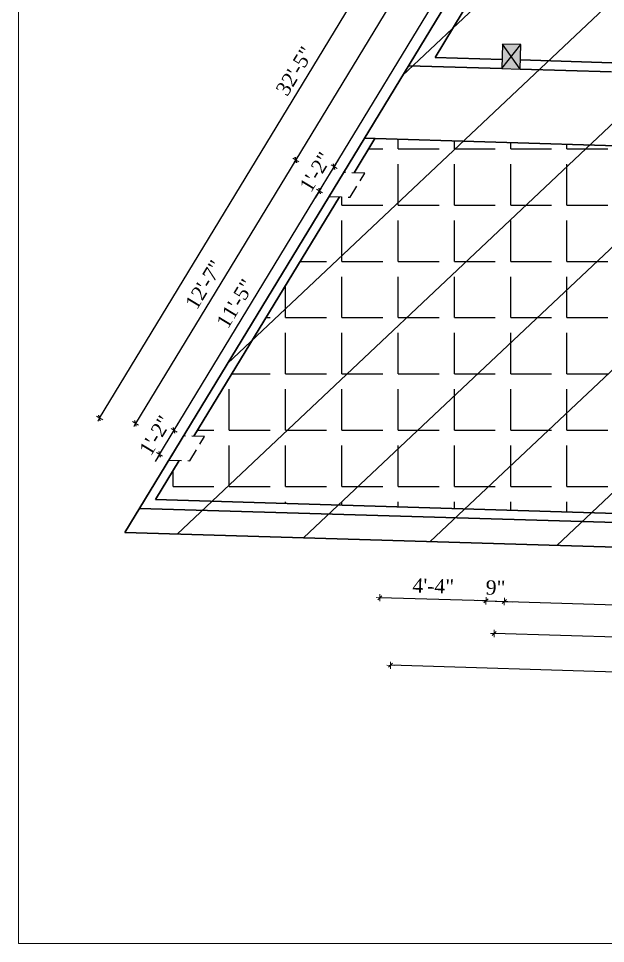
# Model space of a CAD drawing. Header units: inches. Extents: x 4069 to 291496, y -47643 to 12535.
# Drawn here: x 118398.8 to 118685.6, y -29056.1 to -28604.3 of the extents above; entities that cross this region are included whole.
import ezdxf

# ---------------------------------------------------------------- set-up
doc = ezdxf.new("R2010")
doc.units = ezdxf.units.IN
doc.header["$LTSCALE"] = 5
doc.header["$MEASUREMENT"] = 0
doc.linetypes.add('HIDDEN', pattern=[0.375, 0.25, -0.125])
for name, color, linetype, lineweight in [('A-WALL', 7, 'Continuous', 9), ('Dimension', 7, 'Continuous', 18), ('ele1', 21, 'Continuous', 20)]:
    doc.layers.add(name, color=color, linetype=linetype, lineweight=lineweight)
doc.layers.add('dim line', color=7, linetype='Continuous', lineweight=15, true_color=0xfab2b2)
doc.layers.add('WALL', color=7, linetype='Continuous')
doc.styles.add('ordinary', font='times.ttf')
doc.dimstyles.new('Copy of 96', dxfattribs={"dimtxt": 7, "dimasz": 4, "dimexe": 0.5, "dimexo": 0.5, "dimgap": 3, "dimtad": 1, "dimdec": 1, "dimzin": 11, "dimdsep": 46, "dimlunit": 4, "dimtxsty": 'ordinary', "dimblk": 'OBLIQUE', "dimcen": 0.09, "dimse1": 1, "dimse2": 1, "dimclrt": 6, "dimazin": 0, "dimtfac": 1, "dimtdec": 1, "dimtix": 1, "dimtmove": 2, "dimatfit": 3, "dimldrblk": 'leader', "dimfxl": 0.5, "dimfxlon": 1, "dimtolj": 1, "dimtzin": 0, "dimarcsym": 0})

# ---------------------------------------------------------------- blocks, each defined once
blk = doc.blocks.new('oblique')
at = {"color": 0, "lineweight": -2}
blk.add_line((0.25, 0.25), (-0.25, -0.25), dxfattribs=at)
at = {"layer": 'dim line', "lineweight": 9}
for p, q in [((-0.4375, 0), (0.4375, 0)), ((0, 0.4375), (0, -0.4375))]:
    blk.add_line(p, q, dxfattribs=at)
blk = doc.blocks.new('*D5392')
at = {"layer": 'A-WALL', "color": 0, "lineweight": -2, "ltscale": 50, "transparency": 16777216}
blk.add_line((118780.52, -28909.14), (118631.24, -28904.69), dxfattribs=at)
at = {"layer": 'Defpoints', "color": 0, "ltscale": 50, "transparency": 16777216}
for p in [(118639.47, -28628.88), (118788.76, -28633.34), (118631.24, -28904.69)]:
    blk.add_point(p, dxfattribs=at)
at = {"layer": 'A-WALL', "color": 0, "lineweight": -2, "ltscale": 50, "transparency": 16777216, "xscale": 4, "yscale": 4, "zscale": 4}
for p, rotation in [((118631.24, -28904.69), 178.2899854284817), ((118780.52, -28909.14), 358.2899854284817)]:
    blk.add_blockref('oblique', p, dxfattribs=dict(at, rotation=rotation))
at = {"layer": 'A-WALL', "color": 6, "ltscale": 50, "transparency": 16777216, "insert": (118706.08, -28900.36), "char_height": 7, "attachment_point": 5, "rotation": 358.29, "style": 'ordinary'}
blk.add_mtext('\\A1;12\'-5"', dxfattribs=at)
blk = doc.blocks.new('_OBLIQUE')
at = {"color": 0, "linetype": 'ByBlock'}
blk.add_line((-0.5, -0.5), (0.5, 0.5), dxfattribs=at)
blk = doc.blocks.new('leader')
at = {"layer": 'Dimension'}
for p, q in [((0, -4.33), (0, 4.33)), ((-4.42, 0), (4.42, 0))]:
    blk.add_line(p, q, dxfattribs=at)
blk = doc.blocks.new('*D5393')
at = {"layer": 'A-WALL', "color": 0, "lineweight": -2, "ltscale": 50, "transparency": 16777216}
blk.add_line((119040.84, -28933.95), (118580.54, -28920.21), dxfattribs=at)
at = {"layer": 'Defpoints', "color": 0, "ltscale": 50, "transparency": 16777216}
for p in [(118589.29, -28627.38), (119049.58, -28641.13), (118580.54, -28920.21)]:
    blk.add_point(p, dxfattribs=at)
at = {"layer": 'A-WALL', "color": 0, "lineweight": -2, "ltscale": 50, "transparency": 16777216, "xscale": 4, "yscale": 4, "zscale": 4}
for p, rotation in [((118580.54, -28920.21), 178.2899854284817), ((119040.84, -28933.95), 358.2899854284817)]:
    blk.add_blockref('oblique', p, dxfattribs=dict(at, rotation=rotation))
at = {"layer": 'A-WALL', "color": 6, "ltscale": 50, "transparency": 16777216, "insert": (118810.89, -28920.52), "char_height": 7, "attachment_point": 5, "rotation": 358.29, "style": 'ordinary'}
blk.add_mtext('\\A1;38\'-5"', dxfattribs=at)
blk = doc.blocks.new('*D5394')
at = {"layer": 'A-WALL', "color": 0, "lineweight": -2, "ltscale": 50, "transparency": 16777216}
for p, q in [((118474.8, -28805.41), (118476.88, -28801.99)), ((118467.63, -28817.2), (118474.8, -28805.41)), ((118467.63, -28817.2), (118465.55, -28820.62))]:
    blk.add_line(p, q, dxfattribs=at)
at = {"layer": 'Defpoints', "color": 0, "ltscale": 50, "transparency": 16777216}
for p in [(118474.8, -28805.41), (118479.36, -28808.19), (118472.19, -28819.98)]:
    blk.add_point(p, dxfattribs=at)
at = {"layer": 'A-WALL', "color": 0, "lineweight": -2, "ltscale": 50, "transparency": 16777216, "xscale": 4, "yscale": 4, "zscale": 4}
for p, rotation in [((118474.8, -28805.41), 238.7014709228327), ((118467.63, -28817.2), 58.70147092283272)]:
    blk.add_blockref('oblique', p, dxfattribs=dict(at, rotation=rotation))
at = {"layer": 'A-WALL', "color": 6, "ltscale": 50, "transparency": 16777216, "insert": (118465.66, -28807.93), "char_height": 7, "attachment_point": 5, "rotation": 58.7015, "style": 'ordinary'}
blk.add_mtext('\\A1;1\'-2"', dxfattribs=at)
blk = doc.blocks.new('*D5395')
at = {"layer": 'A-WALL', "color": 0, "lineweight": -2, "ltscale": 50, "transparency": 16777216}
blk.add_line((118474.8, -28805.41), (118545.89, -28688.48), dxfattribs=at)
at = {"layer": 'Defpoints', "color": 0, "ltscale": 50, "transparency": 16777216}
for p in [(118545.89, -28688.48), (118550.45, -28691.25), (118479.36, -28808.19)]:
    blk.add_point(p, dxfattribs=at)
at = {"layer": 'A-WALL', "color": 0, "lineweight": -2, "ltscale": 50, "transparency": 16777216, "xscale": 4, "yscale": 4, "zscale": 4}
for p, rotation in [((118545.89, -28688.48), 58.70147092305078), ((118474.8, -28805.41), 238.7014709230508)]:
    blk.add_blockref('oblique', p, dxfattribs=dict(at, rotation=rotation))
at = {"layer": 'A-WALL', "color": 6, "ltscale": 50, "transparency": 16777216, "insert": (118504.74, -28743.54), "char_height": 7, "attachment_point": 5, "rotation": 58.7015, "style": 'ordinary'}
blk.add_mtext('\\A1;11\'-5"', dxfattribs=at)
blk = doc.blocks.new('*D5396')
at = {"layer": 'A-WALL', "color": 0, "lineweight": -2, "ltscale": 50, "transparency": 16777216}
for p, q in [((118553.06, -28676.69), (118555.14, -28673.27)), ((118545.89, -28688.48), (118553.06, -28676.69)), ((118545.89, -28688.48), (118543.81, -28691.9))]:
    blk.add_line(p, q, dxfattribs=at)
at = {"layer": 'Defpoints', "color": 0, "ltscale": 50, "transparency": 16777216}
for p in [(118553.06, -28676.69), (118557.62, -28679.46), (118550.45, -28691.25)]:
    blk.add_point(p, dxfattribs=at)
at = {"layer": 'A-WALL', "color": 0, "lineweight": -2, "ltscale": 50, "transparency": 16777216, "xscale": 4, "yscale": 4, "zscale": 4}
for p, rotation in [((118553.06, -28676.69), 238.7014709230508), ((118545.89, -28688.48), 58.70147092305078)]:
    blk.add_blockref('oblique', p, dxfattribs=dict(at, rotation=rotation))
at = {"layer": 'A-WALL', "color": 6, "ltscale": 50, "transparency": 16777216, "insert": (118543.92, -28679.21), "char_height": 7, "attachment_point": 5, "rotation": 58.7015, "style": 'ordinary'}
blk.add_mtext('\\A1;1\'-2"', dxfattribs=at)
blk = doc.blocks.new('*D5397')
at = {"layer": 'A-WALL', "color": 0, "lineweight": -2, "ltscale": 50, "transparency": 16777216}
blk.add_line((118553.06, -28676.69), (118662.38, -28496.87), dxfattribs=at)
at = {"layer": 'Defpoints', "color": 0, "ltscale": 50, "transparency": 16777216}
for p in [(118662.38, -28496.87), (118666.95, -28499.65), (118557.62, -28679.46)]:
    blk.add_point(p, dxfattribs=at)
at = {"layer": 'A-WALL', "color": 0, "lineweight": -2, "ltscale": 50, "transparency": 16777216, "xscale": 4, "yscale": 4, "zscale": 4}
for p, rotation in [((118662.38, -28496.87), 58.70147092305078), ((118553.06, -28676.69), 238.7014709230508)]:
    blk.add_blockref('oblique', p, dxfattribs=dict(at, rotation=rotation))
at = {"layer": 'A-WALL', "color": 6, "ltscale": 50, "transparency": 16777216, "insert": (118602.11, -28583.37), "char_height": 7, "attachment_point": 5, "rotation": 58.7015, "style": 'ordinary'}
blk.add_mtext('\\A1;17\'-6"', dxfattribs=at)
blk = doc.blocks.new('*D5399')
at = {"layer": 'A-WALL', "color": 0, "lineweight": -2, "ltscale": 50, "transparency": 16777216}
blk.add_line((118650.75, -28481.72), (118534.26, -28673.33), dxfattribs=at)
at = {"layer": 'Defpoints', "color": 0, "ltscale": 50, "transparency": 16777216}
for p in [(118670.53, -28493.75), (118534.26, -28673.33), (118554.04, -28685.36)]:
    blk.add_point(p, dxfattribs=at)
at = {"layer": 'A-WALL', "color": 0, "lineweight": -2, "ltscale": 50, "transparency": 16777216, "xscale": 4, "yscale": 4, "zscale": 4}
for p, rotation in [((118650.75, -28481.72), 58.70147092277564), ((118534.26, -28673.33), 238.7014709227756)]:
    blk.add_blockref('oblique', p, dxfattribs=dict(at, rotation=rotation))
at = {"layer": 'A-WALL', "color": 6, "ltscale": 50, "transparency": 16777216, "insert": (118586.9, -28574.12), "char_height": 7, "attachment_point": 5, "rotation": 58.7015, "style": 'ordinary'}
blk.add_mtext('\\A1;18\'-8"', dxfattribs=at)
blk = doc.blocks.new('*D5400')
at = {"layer": 'A-WALL', "color": 0, "lineweight": -2, "ltscale": 50, "transparency": 16777216}
blk.add_line((118534.26, -28673.33), (118456, -28802.05), dxfattribs=at)
at = {"layer": 'Defpoints', "color": 0, "ltscale": 50, "transparency": 16777216}
for p in [(118554.04, -28685.36), (118456, -28802.05), (118475.78, -28814.08)]:
    blk.add_point(p, dxfattribs=at)
at = {"layer": 'A-WALL', "color": 0, "lineweight": -2, "ltscale": 50, "transparency": 16777216, "xscale": 4, "yscale": 4, "zscale": 4}
for p, rotation in [((118534.26, -28673.33), 58.70147092305078), ((118456, -28802.05), 238.7014709230508)]:
    blk.add_blockref('oblique', p, dxfattribs=dict(at, rotation=rotation))
at = {"layer": 'A-WALL', "color": 6, "ltscale": 50, "transparency": 16777216, "insert": (118489.51, -28734.28), "char_height": 7, "attachment_point": 5, "rotation": 58.7015, "style": 'ordinary'}
blk.add_mtext('\\A1;12\'-7"', dxfattribs=at)
blk = doc.blocks.new('*D5401')
at = {"layer": 'A-WALL', "color": 0, "lineweight": -2, "ltscale": 50, "transparency": 16777216}
blk.add_line((118438.42, -28799.44), (118640.34, -28467.32), dxfattribs=at)
at = {"layer": 'Defpoints', "color": 0, "ltscale": 50, "transparency": 16777216}
for p in [(118640.34, -28467.32), (118674.12, -28487.85), (118472.19, -28819.98)]:
    blk.add_point(p, dxfattribs=at)
at = {"layer": 'A-WALL', "color": 0, "lineweight": -2, "ltscale": 50, "transparency": 16777216, "xscale": 4, "yscale": 4, "zscale": 4}
for p, rotation in [((118640.34, -28467.32), 58.70147092277312), ((118438.42, -28799.44), 238.7014709227732)]:
    blk.add_blockref('oblique', p, dxfattribs=dict(at, rotation=rotation))
at = {"layer": 'A-WALL', "color": 6, "ltscale": 50, "transparency": 16777216, "insert": (118533.77, -28629.97), "char_height": 7, "attachment_point": 5, "rotation": 58.7015, "style": 'ordinary'}
blk.add_mtext('\\A1;32\'-5"', dxfattribs=at)
blk = doc.blocks.new('*D5413')
at = {"layer": 'A-WALL', "color": 0, "lineweight": -2, "ltscale": 50, "transparency": 16777216}
for p, q in [((118627.21, -28888.76), (118623.21, -28888.64)), ((118627.21, -28888.76), (118636.21, -28889.03)), ((118636.21, -28889.03), (118640.2, -28889.15))]:
    blk.add_line(p, q, dxfattribs=at)
at = {"layer": 'Defpoints', "color": 0, "ltscale": 50, "transparency": 16777216}
for p in [(118634.97, -28628.75), (118643.97, -28629.02), (118636.21, -28889.03)]:
    blk.add_point(p, dxfattribs=at)
at = {"layer": 'A-WALL', "color": 0, "lineweight": -2, "ltscale": 50, "transparency": 16777216, "xscale": 4, "yscale": 4, "zscale": 4}
for p, rotation in [((118627.21, -28888.76), 358.2899854284817), ((118636.21, -28889.03), 178.2899854284817)]:
    blk.add_blockref('oblique', p, dxfattribs=dict(at, rotation=rotation))
at = {"layer": 'A-WALL', "color": 6, "ltscale": 50, "transparency": 16777216, "insert": (118631.9, -28882.33), "char_height": 7, "attachment_point": 5, "rotation": 358.29, "style": 'ordinary'}
blk.add_mtext('\\A1;9"', dxfattribs=at)
blk = doc.blocks.new('*D5460')
at = {"layer": 'A-WALL', "color": 0, "lineweight": -2, "ltscale": 50, "transparency": 16777216}
blk.add_line((118627.21, -28888.76), (118776.5, -28893.22), dxfattribs=at)
at = {"layer": 'Defpoints', "color": 0, "ltscale": 50, "transparency": 16777216}
for p in [(118634.97, -28628.75), (118784.26, -28633.21), (118776.5, -28893.22)]:
    blk.add_point(p, dxfattribs=at)
at = {"layer": 'A-WALL', "color": 0, "lineweight": -2, "ltscale": 50, "transparency": 16777216, "xscale": 4, "yscale": 4, "zscale": 4}
for p, rotation in [((118627.21, -28888.76), 178.2899854284817), ((118776.5, -28893.22), 358.2899854284817)]:
    blk.add_blockref('oblique', p, dxfattribs=dict(at, rotation=rotation))
at = {"layer": 'A-WALL', "color": 6, "ltscale": 50, "transparency": 16777216, "insert": (118702.05, -28884.43), "char_height": 7, "attachment_point": 5, "rotation": 358.29, "style": 'ordinary'}
blk.add_mtext('\\A1;12\'-5"', dxfattribs=at)
blk = doc.blocks.new('*D5414')
at = {"layer": 'A-WALL', "color": 0, "lineweight": -2, "ltscale": 50, "transparency": 16777216}
blk.add_line((118627.21, -28888.76), (118575.35, -28887.21), dxfattribs=at)
at = {"layer": 'Defpoints', "color": 0, "ltscale": 50, "transparency": 16777216}
for p in [(118583.11, -28627.26), (118634.97, -28628.75), (118575.35, -28887.21)]:
    blk.add_point(p, dxfattribs=at)
at = {"layer": 'A-WALL', "color": 0, "lineweight": -2, "ltscale": 50, "transparency": 16777216, "xscale": 4, "yscale": 4, "zscale": 4}
for p, rotation in [((118575.35, -28887.21), 178.2899854284817), ((118627.21, -28888.76), 358.2899854284817)]:
    blk.add_blockref('oblique', p, dxfattribs=dict(at, rotation=rotation))
at = {"layer": 'A-WALL', "color": 6, "ltscale": 50, "transparency": 16777216, "insert": (118601.47, -28881.49), "char_height": 7, "attachment_point": 5, "rotation": 358.29, "style": 'ordinary'}
blk.add_mtext('\\A1;4\'-4"', dxfattribs=at)

msp = doc.modelspace()

# ---------------------------------------------------------------- hatches: boundary and pattern name
at = {"layer": 'WALL', "linetype": 'ByBlock', "ltscale": 5, "true_color": 0xf8991e}
h = msp.add_hatch(dxfattribs=at)
h.set_pattern_fill('ANSI31', color=30, scale=350, angle=-1.7100146)
h.set_pattern_definition([(43.29, (111188.103, -25323.55), (-29.99899, 31.8453), [])])
h.paths.add_polyline_path([(118450.68787, -28855.35057), (118695.6227, -28452.48024), (119053.91106, -28463.17667), (119044.08621, -28873.06603)])
h = msp.add_hatch(color=30, dxfattribs=at)
h.dxf.hatch_style = 1
h.paths.add_polyline_path([(118639.65021, -28622.88586), (118634.97317, -28628.7489), (118643.96916, -28629.01747)])
h.paths.add_polyline_path([(118643.96916, -28629.01747), (118644.32725, -28617.02281), (118639.65021, -28622.88586)])
h.paths.add_polyline_path([(118639.65021, -28622.88586), (118644.32725, -28617.02281), (118635.33126, -28616.75425)])
h.paths.add_polyline_path([(118635.33126, -28616.75425), (118634.97317, -28628.7489), (118639.65021, -28622.88586)])
h = msp.add_hatch(dxfattribs=at)
h.set_pattern_fill('ANGLE', color=30, scale=100)
h.set_pattern_definition([(0, (-5770.72, -5540.418), (0, 27.5), [20, -7.5]), (90, (-5770.72, -5540.418), (-27.5, 2e-15), [20, -7.5])])
h.paths.add_polyline_path([(119039.97907, -28856.43606), (119040.44108, -28836.94117), (119035.943, -28836.80688), (119036.22732, -28824.81002), (119040.7254, -28824.94431), (119042.15828, -28764.48366), (119007.64859, -28764.48366), (119009.7467, -28675.95352), (118572.95119, -28662.91332), (118562.79536, -28679.6177), (118567.96788, -28679.77212), (118560.79906, -28691.56345), (118555.62653, -28691.40903), (118484.53569, -28808.33968), (118489.70822, -28808.4941), (118482.53939, -28820.28543), (118477.36687, -28820.13101), (118465.71753, -28839.29192)])
h.paths.add_polyline_path([(118760.71209, -28742.43305), (118814.29941, -28744.03323), (118813.58553, -28767.9402), (118759.9982, -28766.34002)], flags=16)

# ---------------------------------------------------------------- linework, layer by layer
at = {"color": 1, "ltscale": 5}
for p, q in [((118634.97317, -28628.7489), (118644.32725, -28617.02281)), ((118643.96916, -28629.01747), (118635.33126, -28616.75425))]:
    msp.add_line(p, q, dxfattribs=at)
at = {"layer": 'A-WALL', "lineweight": 30}
for p, q in [((118450.68787, -28855.35057), (118695.6227, -28452.48024)), ((118602.3185, -28623.27202), (118684.46128, -28488.16307)), ((118635.10745, -28624.25091), (118602.3185, -28623.27202)), ((118634.97317, -28628.7489), (118589.28514, -28627.38492)), ((118644.10344, -28624.51947), (118688.75922, -28625.85264)), ((118643.96916, -28629.01747), (118688.62493, -28630.35063)), ((118562.79536, -28679.6177), (118572.95119, -28662.91332)), ((119044.23198, -28676.98306), (118567.77867, -28662.7589)), ((118484.53569, -28808.33968), (118555.62653, -28691.40903)), ((118465.71753, -28839.29192), (118477.36687, -28820.13101)), ((118465.71753, -28839.29192), (119039.97907, -28856.43606)), ((118457.85669, -28843.55924), (119044.37053, -28861.06917)), ((118450.68787, -28855.35057), (119044.08621, -28873.06603))]:
    msp.add_line(p, q, dxfattribs=at)
at = {"layer": 'ele1'}
msp.add_lwpolyline([(118398.77009, -26900.77781), (121483.73454, -26900.77781), (121483.73454, -29056.11078), (118398.77009, -29056.11078)], close=True, dxfattribs=at)
msp.add_lwpolyline([(118398.77009, -26900.77781), (121483.73454, -26900.77781), (121483.73454, -29056.11078), (118398.77009, -29056.11078)], close=True, dxfattribs=at)
at = {"layer": 'WALL', "color": 2, "linetype": 'ByBlock', "ltscale": 5}
msp.add_lwpolyline([(118634.97317, -28628.7489), (118643.96916, -28629.01747), (118644.32725, -28617.02281), (118635.33126, -28616.75425)], close=True, dxfattribs=at)
at = {"layer": 'WALL', "color": 2, "linetype": 'HIDDEN', "ltscale": 5}
for points in [[(118550.45401, -28691.25461), (118560.79906, -28691.56345), (118567.96788, -28679.77212), (118557.62283, -28679.46328)], [(118472.19434, -28819.97659), (118482.53939, -28820.28543), (118489.70822, -28808.4941), (118479.36317, -28808.18526)]]:
    msp.add_lwpolyline(points, close=True, dxfattribs=at)

# ---------------------------------------------------------------- dimensions: what is measured, and where the dimension line sits
at = {"layer": 'A-WALL', "ltscale": 50}
for p1, p2, distance, picture, middle in [((118472.19434, -28819.97659), (118674.11623, -28487.85422), 39.52759, '*D5401', (118533.77424, -28629.97274)), ((118670.53182, -28493.74988), (118554.03842, -28685.35894), -23.15088, '*D5399', (118586.89752, -28574.1194)), ((118472.19434, -28819.97659), (118479.36317, -28808.18526), 5.34192, '*D5394', (118465.66016, -28807.92908))]:
    dim = msp.add_aligned_dim(p1=p1, p2=p2, distance=distance, dimstyle='Copy of 96', override={"dimdec": 0, "dimblk": 'oblique', "dimtdec": 0, "dimarcsym": 1}, dxfattribs=at)
    dim.commit()
    dim.dimension.update_dxf_attribs({"geometry": picture, "text_midpoint": middle})
for base, p1, p2, angle, picture, middle in [((118662.38288, -28496.87044), (118557.62283, -28679.46328), (118666.9474, -28499.64555), 238.7014709, '*D5397', (118602.10615, -28583.36586)), ((118575.3474, -28887.21156), (118634.97317, -28628.7489), (118583.10799, -28627.26227), 358.2899854, '*D5414', (118601.47303, -28881.48863)), ((118580.54315, -28920.20718), (119049.58302, -28641.12677), (118589.28514, -28627.38492), 358.2899854, '*D5393', (118810.88786, -28920.52046)), ((118636.20672, -28889.02847), (118634.97317, -28628.7489), (118643.96916, -28629.01747), 358.2899854, '*D5413', (118631.9048, -28882.32646)), ((118776.49556, -28893.21669), (118634.97317, -28628.7489), (118784.258, -28633.20569), 358.2899854, '*D5460', (118702.04892, -28884.43066)), ((118631.23722, -28904.68782), (118788.75599, -28633.33997), (118639.47116, -28628.88319), 358.2899854, '*D5392', (118706.07541, -28900.35857)), ((118553.05831, -28676.68817), (118550.45401, -28691.25461), (118557.62283, -28679.46328), 238.7014709, '*D5396', (118543.91983, -28679.2071)), ((118455.99697, -28802.05411), (118554.03842, -28685.35894), (118475.77875, -28814.08092), 58.7014709, '*D5400', (118489.51236, -28734.27968)), ((118545.88949, -28688.47949), (118479.36317, -28808.18526), (118550.45401, -28691.25461), 238.7014709, '*D5395', (118504.73825, -28743.53663))]:
    dim = msp.add_linear_dim(base=base, p1=p1, p2=p2, angle=angle, dimstyle='Copy of 96', override={"dimdec": 0, "dimblk": 'oblique', "dimtdec": 0, "dimarcsym": 1}, dxfattribs=at)
    dim.commit()
    dim.dimension.update_dxf_attribs({"geometry": picture, "text_midpoint": middle})

doc.saveas('drawing.dxf')
